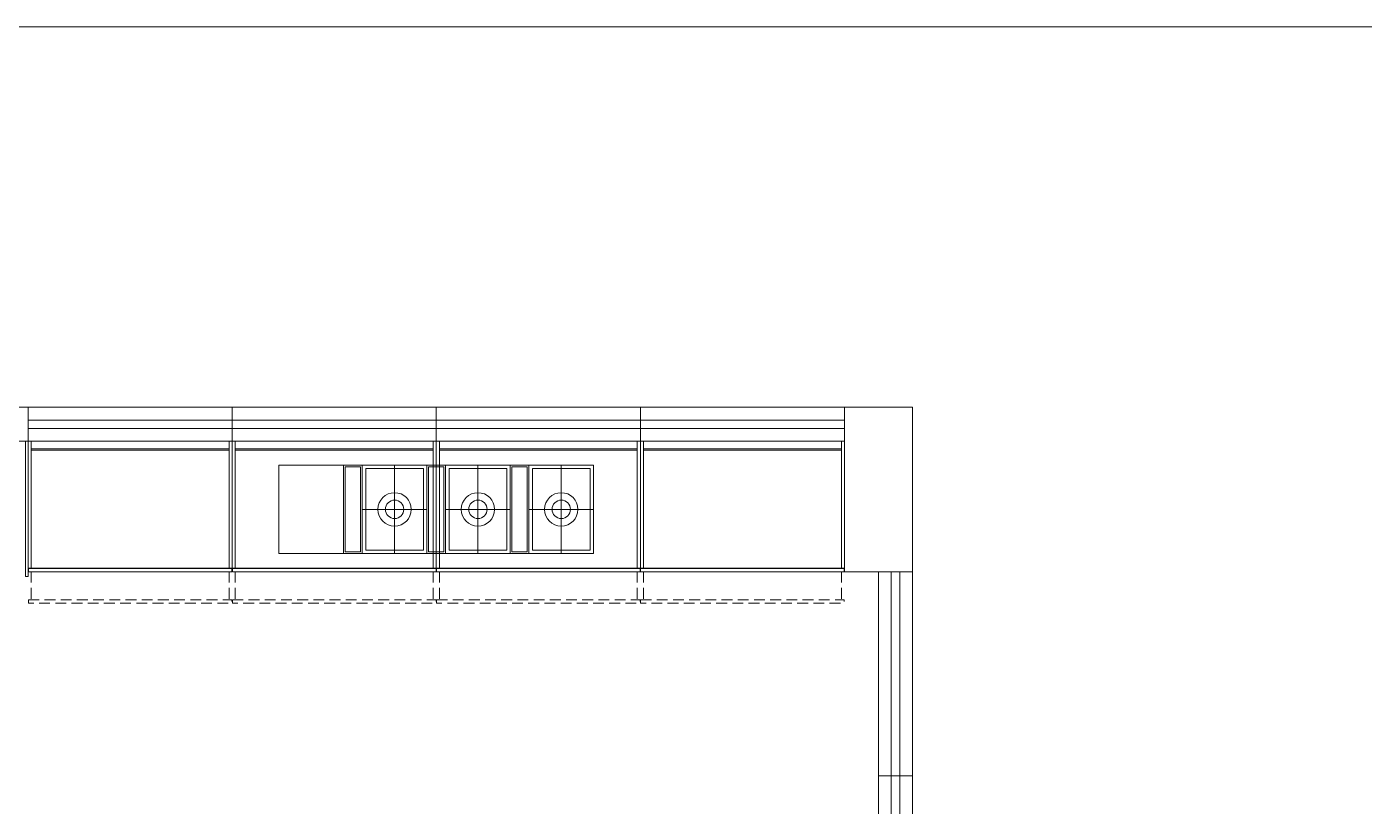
# Model space of a CAD drawing. Header units: millimetres. Extents: x -19300 to 8600, y 27389 to 46650.
# Drawn here: x -13214 to -5350, y 42068 to 46650 of the extents above; entities that cross this region are included whole.
import ezdxf

# ---------------------------------------------------------------- set-up
doc = ezdxf.new("R2010")
doc.units = ezdxf.units.MM
doc.header["$LTSCALE"] = 50
doc.linetypes.add('TRATTEGGIATAX2SSSS', pattern=[1.905, 1.27, -0.635])
doc.layers.get('0').update_dxf_attribs({"lineweight": 18})
doc.layers.add('DADA_FURNITURES', color=7, linetype='Continuous', lineweight=13)

# ---------------------------------------------------------------- blocks, each defined once
blk = doc.blocks.new('Gruppo-78')
at = {"layer": 'DADA_FURNITURES'}
for p, q in [((-13188.4, 44168.5), (-12024.4, 44168.5)), ((-13188.4, 44160.5), (-12024.4, 44160.5)), ((-13188.4, 43468.5), (-12024.4, 43468.5))]:
    blk.add_line(p, q, dxfattribs=at)
at = {"layer": 'DADA_FURNITURES', "color": 7, "linetype": 'TRATTEGGIATAX2SSSS', "lineweight": 5}
for p, q in [((-13188.4, 43446.5), (-13188.4, 43281.5)), ((-12024.4, 43446.5), (-12024.4, 43281.5))]:
    blk.add_line(p, q, dxfattribs=at)
at = {"layer": 'DADA_FURNITURES', "flags": 128}
for points in [[(-13206.4, 44213.5), (-13188.4, 44213.5), (-13188.4, 43468.5), (-13206.4, 43468.5), (-13206.4, 44213.5)], [(-12024.4, 44213.5), (-12006.4, 44213.5), (-12006.4, 43468.5), (-12024.4, 43468.5), (-12024.4, 44213.5)], [(-13204.9, 43465.5), (-12007.9, 43465.5), (-12007.9, 43446.5), (-13204.9, 43446.5), (-13204.9, 43465.5)]]:
    blk.add_lwpolyline(points, dxfattribs=at)
at = {"layer": 'DADA_FURNITURES', "color": 7, "linetype": 'TRATTEGGIATAX2SSSS', "lineweight": 5, "flags": 128}
blk.add_lwpolyline([(-13204.9, 43281.5), (-12007.9, 43281.5), (-12007.9, 43262.5), (-13204.9, 43262.5), (-13204.9, 43281.5)], dxfattribs=at)
blk = doc.blocks.new('Gruppo-79')
at = {"layer": 'DADA_FURNITURES'}
for p, q in [((-11988.4, 44168.5), (-10824.4, 44168.5)), ((-11988.4, 44160.5), (-10824.4, 44160.5)), ((-11988.4, 43468.5), (-10824.4, 43468.5))]:
    blk.add_line(p, q, dxfattribs=at)
at = {"layer": 'DADA_FURNITURES', "color": 7, "linetype": 'TRATTEGGIATAX2SSSS', "lineweight": 5}
for p, q in [((-11988.4, 43446.5), (-11988.4, 43281.5)), ((-10824.4, 43446.5), (-10824.4, 43281.5))]:
    blk.add_line(p, q, dxfattribs=at)
at = {"layer": 'DADA_FURNITURES', "flags": 128}
for points in [[(-12006.4, 44213.5), (-11988.4, 44213.5), (-11988.4, 43468.5), (-12006.4, 43468.5), (-12006.4, 44213.5)], [(-10824.4, 44213.5), (-10806.4, 44213.5), (-10806.4, 43468.5), (-10824.4, 43468.5), (-10824.4, 44213.5)], [(-12004.9, 43465.5), (-10807.9, 43465.5), (-10807.9, 43446.5), (-12004.9, 43446.5), (-12004.9, 43465.5)]]:
    blk.add_lwpolyline(points, dxfattribs=at)
at = {"layer": 'DADA_FURNITURES', "color": 7, "linetype": 'TRATTEGGIATAX2SSSS', "lineweight": 5, "flags": 128}
blk.add_lwpolyline([(-12004.9, 43281.5), (-10807.9, 43281.5), (-10807.9, 43262.5), (-12004.9, 43262.5), (-12004.9, 43281.5)], dxfattribs=at)
blk = doc.blocks.new('Gruppo-80')
at = {"layer": 'DADA_FURNITURES'}
for p, q in [((-10788.4, 44168.5), (-9624.4, 44168.5)), ((-10788.4, 44160.5), (-9624.4, 44160.5)), ((-10788.4, 43468.5), (-9624.4, 43468.5))]:
    blk.add_line(p, q, dxfattribs=at)
at = {"layer": 'DADA_FURNITURES', "color": 7, "linetype": 'TRATTEGGIATAX2SSSS', "lineweight": 5}
for p, q in [((-10788.4, 43446.5), (-10788.4, 43281.5)), ((-9624.4, 43446.5), (-9624.4, 43281.5))]:
    blk.add_line(p, q, dxfattribs=at)
at = {"layer": 'DADA_FURNITURES', "flags": 128}
for points in [[(-10806.4, 44213.5), (-10788.4, 44213.5), (-10788.4, 43468.5), (-10806.4, 43468.5), (-10806.4, 44213.5)], [(-9624.4, 44213.5), (-9606.4, 44213.5), (-9606.4, 43468.5), (-9624.4, 43468.5), (-9624.4, 44213.5)], [(-10804.9, 43465.5), (-9607.9, 43465.5), (-9607.9, 43446.5), (-10804.9, 43446.5), (-10804.9, 43465.5)]]:
    blk.add_lwpolyline(points, dxfattribs=at)
at = {"layer": 'DADA_FURNITURES', "color": 7, "linetype": 'TRATTEGGIATAX2SSSS', "lineweight": 5, "flags": 128}
blk.add_lwpolyline([(-10804.9, 43281.5), (-9607.9, 43281.5), (-9607.9, 43262.5), (-10804.9, 43262.5), (-10804.9, 43281.5)], dxfattribs=at)
blk = doc.blocks.new('Gruppo-81')
at = {"layer": 'DADA_FURNITURES'}
for p, q in [((-9588.4, 44168.5), (-8424.4, 44168.5)), ((-9588.4, 44160.5), (-8424.4, 44160.5)), ((-9588.4, 43468.5), (-8424.4, 43468.5))]:
    blk.add_line(p, q, dxfattribs=at)
at = {"layer": 'DADA_FURNITURES', "color": 7, "linetype": 'TRATTEGGIATAX2SSSS', "lineweight": 5}
for p, q in [((-9588.4, 43446.5), (-9588.4, 43281.5)), ((-8424.4, 43446.5), (-8424.4, 43281.5))]:
    blk.add_line(p, q, dxfattribs=at)
at = {"layer": 'DADA_FURNITURES', "flags": 128}
for points in [[(-9606.4, 44213.5), (-9588.4, 44213.5), (-9588.4, 43468.5), (-9606.4, 43468.5), (-9606.4, 44213.5)], [(-8424.4, 44213.5), (-8406.4, 44213.5), (-8406.4, 43468.5), (-8424.4, 43468.5), (-8424.4, 44213.5)], [(-9604.9, 43465.5), (-8407.9, 43465.5), (-8407.9, 43446.5), (-9604.9, 43446.5), (-9604.9, 43465.5)]]:
    blk.add_lwpolyline(points, dxfattribs=at)
at = {"layer": 'DADA_FURNITURES', "color": 7, "linetype": 'TRATTEGGIATAX2SSSS', "lineweight": 5, "flags": 128}
blk.add_lwpolyline([(-9604.9, 43281.5), (-8407.9, 43281.5), (-8407.9, 43262.5), (-9604.9, 43262.5), (-9604.9, 43281.5)], dxfattribs=at)

msp = doc.modelspace()

# ---------------------------------------------------------------- linework, layer by layer
at = {"color": 8, "linetype": 'Continuous', "true_color": 0x808080}
for p, q in [((-11051.4, 44073.5), (-11051.4, 43553.5)), ((-10561.4, 44073.5), (-10561.4, 43553.5)), ((-10071.4, 44073.5), (-10071.4, 43553.5)), ((-11241.4, 43813.5), (-10861.4, 43813.5)), ((-10751.4, 43813.5), (-10371.4, 43813.5)), ((-10261.4, 43813.5), (-9881.4, 43813.5))]:
    msp.add_line(p, q, dxfattribs=at)
at = {"color": 8, "linetype": 'Continuous', "true_color": 0x808080, "flags": 128}
for points in [[(-11731.4, 43553.5), (-11351.4, 43553.5), (-11351.4, 44073.5), (-11731.4, 44073.5), (-11731.4, 43553.5)], [(-11351.4, 43553.5), (-11241.4, 43553.5), (-11241.4, 44073.5), (-11351.4, 44073.5), (-11351.4, 43553.5)], [(-11341.4, 43563.5), (-11251.4, 43563.5), (-11251.4, 44063.5), (-11341.4, 44063.5), (-11341.4, 43563.5)], [(-11241.4, 43553.5), (-10861.4, 43553.5), (-10861.4, 44073.5), (-11241.4, 44073.5), (-11241.4, 43553.5)], [(-11221.4, 43573.5), (-10881.4, 43573.5), (-10881.4, 44053.5), (-11221.4, 44053.5), (-11221.4, 43573.5)], [(-10861.4, 43553.5), (-10751.4, 43553.5), (-10751.4, 44073.5), (-10861.4, 44073.5), (-10861.4, 43553.5)], [(-10851.4, 43563.5), (-10761.4, 43563.5), (-10761.4, 44063.5), (-10851.4, 44063.5), (-10851.4, 43563.5)], [(-10751.4, 43553.5), (-10371.4, 43553.5), (-10371.4, 44073.5), (-10751.4, 44073.5), (-10751.4, 43553.5)], [(-10731.4, 43573.5), (-10391.4, 43573.5), (-10391.4, 44053.5), (-10731.4, 44053.5), (-10731.4, 43573.5)], [(-10371.4, 43553.5), (-10261.4, 43553.5), (-10261.4, 44073.5), (-10371.4, 44073.5), (-10371.4, 43553.5)], [(-10361.4, 43563.5), (-10271.4, 43563.5), (-10271.4, 44063.5), (-10361.4, 44063.5), (-10361.4, 43563.5)], [(-10261.4, 43553.5), (-9881.4, 43553.5), (-9881.4, 44073.5), (-10261.4, 44073.5), (-10261.4, 43553.5)], [(-10241.4, 43573.5), (-9901.4, 43573.5), (-9901.4, 44053.5), (-10241.4, 44053.5), (-10241.4, 43573.5)]]:
    msp.add_lwpolyline(points, dxfattribs=at)
at = {"color": 8, "linetype": 'Continuous', "true_color": 0x808080}
for centre, radius in [((-11051.4, 43813.5), 98), ((-11051.4, 43813.5), 98), ((-10561.4, 43813.5), 98), ((-10561.4, 43813.5), 98), ((-10071.4, 43813.5), 98), ((-10071.4, 43813.5), 98), ((-11051.4, 43813.5), 54.1), ((-10561.4, 43813.5), 54.1), ((-10071.4, 43813.5), 54.1)]:
    msp.add_circle(centre, radius, dxfattribs=at)
at = {"layer": 'DADA_FURNITURES', "color": 7, "linetype": 'Continuous', "lineweight": 5, "transparency": 33554687, "flags": 128}
for points in [[(-19300, 46650), (8600, 46650), (8600, 27389.2), (-19300, 27389.2)], [(-16892.5, 36396.5), (-17095.4, 36396.5), (-17095.4, 44413.5), (-13206.4, 44413.5), (-13206.4, 44213.5), (-16892.5, 44213.5)], [(-13206.4, 44413.5), (-12006.4, 44413.5), (-12006.4, 44213.5), (-13206.4, 44213.5)], [(-12006.4, 44413.5), (-10806.4, 44413.5), (-10806.4, 44213.5), (-12006.4, 44213.5)], [(-10806.4, 44413.5), (-9606.4, 44413.5), (-9606.4, 44213.5), (-10806.4, 44213.5)], [(-9606.4, 44413.5), (-8406.4, 44413.5), (-8406.4, 44213.5), (-9606.4, 44213.5)], [(-8406.4, 44413.5), (-8006.4, 44413.5), (-8006.4, 43446.5), (-8406.4, 43446.5)], [(-13206.4, 44338.5), (-12006.4, 44338.5), (-12006.4, 44288.5), (-13206.4, 44288.5)], [(-12006.4, 44338.5), (-10806.4, 44338.5), (-10806.4, 44288.5), (-12006.4, 44288.5)], [(-10806.4, 44338.5), (-9606.4, 44338.5), (-9606.4, 44288.5), (-10806.4, 44288.5)], [(-9606.4, 44338.5), (-8406.4, 44338.5), (-8406.4, 44288.5), (-9606.4, 44288.5)], [(-13222.4, 44213.5), (-13206.4, 44213.5), (-13206.4, 43418.5), (-13222.4, 43418.5)], [(-8006.4, 43446.5), (-8006.4, 42246.5), (-8206.4, 42246.5), (-8206.4, 43446.5)], [(-8081.4, 43446.5), (-8081.4, 42246.5), (-8131.4, 42246.5), (-8131.4, 43446.5)], [(-8006.4, 42246.5), (-8006.4, 41046.5), (-8206.4, 41046.5), (-8206.4, 42246.5)], [(-8081.4, 42246.5), (-8081.4, 41046.5), (-8131.4, 41046.5), (-8131.4, 42246.5)]]:
    msp.add_lwpolyline(points, close=True, dxfattribs=at)

# ---------------------------------------------------------------- block references
at = {"layer": 'DADA_FURNITURES', "color": 7, "transparency": 33554687}
for name in ['Gruppo-78', 'Gruppo-79', 'Gruppo-80', 'Gruppo-81']:
    msp.add_blockref(name, (0, 0), dxfattribs=at)

doc.saveas('drawing.dxf')
